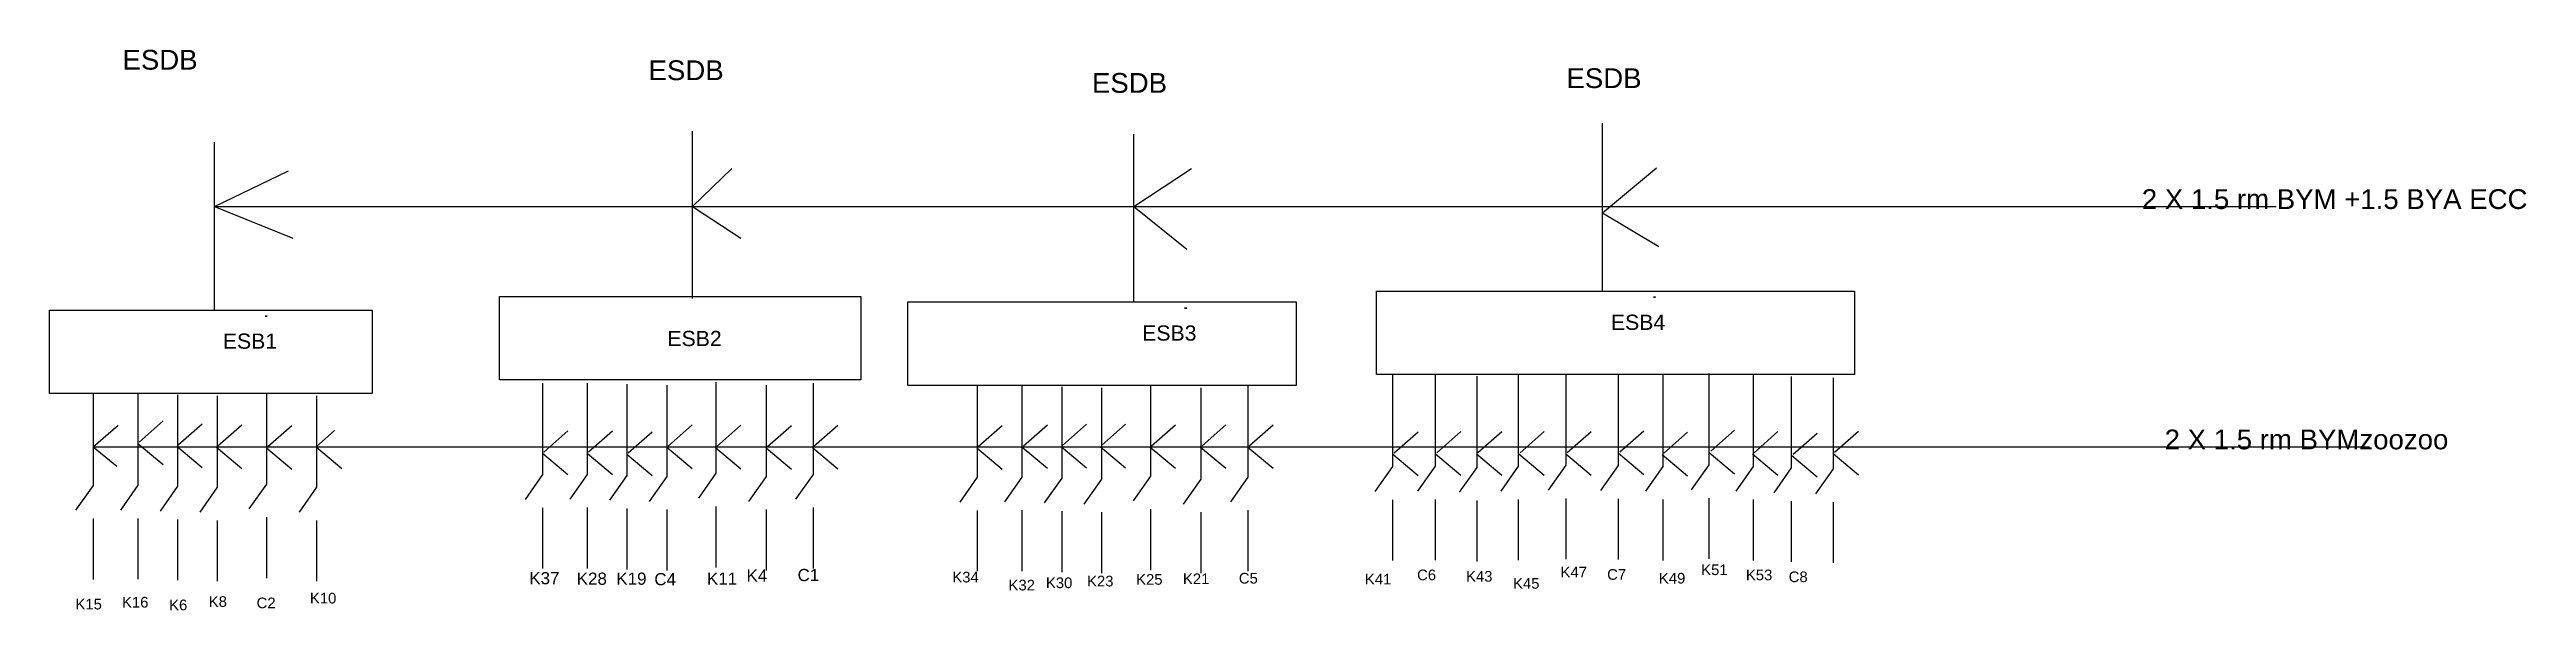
# Model space of a CAD drawing. Header units: millimetres. Extents: x 3331 to 11481, y 854 to 2698.
import ezdxf

# ---------------------------------------------------------------- set-up
doc = ezdxf.new("R2010")
doc.units = ezdxf.units.MM
doc.styles.get("Standard").update_dxf_attribs({"font": 'arial.ttf'})

msp = doc.modelspace()

# ---------------------------------------------------------------- linework, layer by layer
for p, q in [((8440.7, 1906.1), (8440.7, 2456.1)), ((3873.6, 1844.2), (3873.6, 2394.2)), ((5446.8, 1879.7), (5446.8, 2429.7)), ((6898.5, 1870.8), (6898.5, 2420.8)), ((3873.6, 2182.1), (4116.9, 2300.2)), ((5446.8, 2182.1), (5576, 2307.6)), ((6898.5, 2182.1), (7087.7, 2307.6)), ((8440.7, 2162), (8618.3, 2309.7)), ((3873.6, 2182.1), (10657.4, 2182.1)), ((3873.6, 2182.1), (4131.7, 2078.7)), ((3873.6, 2119.7), (3873.6, 2182.1)), ((5446.8, 2182.1), (5605.6, 2078.7)), ((6898.5, 2182.1), (7072.9, 2041.8)), ((8440.7, 2162), (8625.7, 2051.2)), ((8319.3, 1631.7), (8319.3, 1331.7)), ((8491.7, 1630.8), (8491.7, 1330.8)), ((8790.3, 1633.2), (8790.3, 1333.2)), ((3474.3, 1565.7), (3474.3, 1265.7)), ((3621.3, 1566.3), (3621.3, 1266.3)), ((3752, 1562.9), (3752, 1262.9)), ((3882.8, 1559.5), (3882.8, 1259.5)), ((4044.5, 1569.8), (4044.5, 1269.8)), ((4209.7, 1559.5), (4209.7, 1259.5)), ((4952.9, 1601.2), (4952.9, 1301.2)), ((5099.9, 1601.8), (5099.9, 1301.8)), ((5230.6, 1598.4), (5230.6, 1298.4)), ((5361.4, 1595), (5361.4, 1295)), ((5523.1, 1605.3), (5523.1, 1305.3)), ((5688.3, 1595), (5688.3, 1295)), ((5843.1, 1601.8), (5843.1, 1301.8)), ((6383.4, 1592.4), (6383.4, 1292.4)), ((6530.4, 1593), (6530.4, 1293)), ((6661.2, 1589.5), (6661.2, 1289.5)), ((6791.9, 1586.1), (6791.9, 1286.1)), ((6953.6, 1596.4), (6953.6, 1296.4)), ((7118.8, 1586.1), (7118.8, 1286.1)), ((7273.6, 1593), (7273.6, 1293)), ((7749.1, 1627.6), (7749.1, 1327.6)), ((7889.6, 1628.3), (7889.6, 1328.3)), ((8026.8, 1624.8), (8026.8, 1324.8)), ((8163.5, 1628.3), (8163.5, 1328.3)), ((8639.3, 1628.2), (8639.3, 1328.2)), ((8936.6, 1628.2), (8936.6, 1328.2)), ((9061.7, 1623.4), (9061.7, 1323.4)), ((9199.3, 1619.7), (9199.3, 1319.7)), ((3625.9, 1407.9), (3704.7, 1477.3)), ((3754.4, 1398.9), (3833.2, 1468.3)), ((3474.3, 1391.9), (3556.7, 1463.5)), ((3474.3, 1391.9), (10964.5, 1391.9)), ((3474.3, 1391.9), (3552.1, 1329.1)), ((3621.3, 1403.8), (3704.7, 1333.8)), ((3749.8, 1394.8), (3833.2, 1324.8)), ((3879.7, 1391.1), (3963.1, 1321.1)), ((3884.3, 1395.2), (3963.1, 1464.7)), ((4044.2, 1389.3), (4127.6, 1319.3)), ((4048.8, 1393.4), (4127.6, 1462.8)), ((4207.9, 1391.9), (4268.5, 1445.9)), ((4208.8, 1391.1), (4292.2, 1321.1)), ((4957.5, 1375.3), (5036.3, 1444.8)), ((5104.5, 1375.9), (5183.3, 1445.4)), ((5235.2, 1372.5), (5314, 1442)), ((5361.5, 1390.9), (5444.9, 1320.8)), ((5366.1, 1394.9), (5444.9, 1464.4)), ((5522.2, 1389.9), (5605.6, 1319.8)), ((5526.8, 1393.9), (5605.6, 1463.4)), ((5688.4, 1389.2), (5771.8, 1319.1)), ((5693, 1393.2), (5771.8, 1462.7)), ((5841.4, 1390.1), (5924.8, 1320.1)), ((5846, 1394.2), (5924.8, 1463.6)), ((6381.8, 1389.3), (6465.2, 1319.2)), ((6386.4, 1393.3), (6465.2, 1462.8)), ((6530.8, 1391.7), (6614.2, 1321.7)), ((6535.4, 1395.8), (6614.2, 1465.2)), ((6659.1, 1392.9), (6742.5, 1322.9)), ((6663.7, 1397), (6742.5, 1466.5)), ((6787.3, 1392.9), (6870.7, 1322.9)), ((6791.9, 1397), (6870.7, 1466.5)), ((6952.2, 1391.7), (7035.6, 1321.7)), ((6956.8, 1395.8), (7035.6, 1465.2)), ((7118.3, 1391.7), (7201.7, 1321.7)), ((7122.9, 1395.8), (7201.7, 1465.2)), ((7273.5, 1391.7), (7356.9, 1321.7)), ((7278.1, 1395.8), (7356.9, 1465.2)), ((7755.4, 1372.4), (7834.2, 1441.8)), ((7895.8, 1373), (7974.6, 1442.5)), ((8030.6, 1373.6), (8109.4, 1443.1)), ((8169.7, 1373), (8248.5, 1442.5)), ((8324.5, 1373.6), (8403.3, 1443.1)), ((8497.9, 1375.5), (8576.7, 1444.9)), ((8641.9, 1371.1), (8720.7, 1440.6)), ((8796.5, 1377.9), (8875.3, 1447.4)), ((8939, 1373.1), (9017.8, 1442.6)), ((9067.9, 1368.1), (9146.7, 1437.5)), ((9204, 1374.5), (9282.8, 1444)), ((4952.9, 1371.3), (5036.3, 1301.2)), ((5099.9, 1371.9), (5183.3, 1301.8)), ((5230.6, 1368.4), (5314, 1298.4)), ((5523.1, 1305.3), (5465.6, 1223.5)), ((7749.1, 1327.6), (7691.6, 1245.8)), ((7750.8, 1368.3), (7834.2, 1298.3)), ((7889.6, 1328.3), (7832.1, 1246.5)), ((7891.2, 1368.9), (7974.6, 1298.9)), ((8026.8, 1324.8), (7969.3, 1243)), ((8026, 1369.5), (8109.4, 1299.5)), ((8163.5, 1328.3), (8106, 1246.5)), ((8165.1, 1368.9), (8248.5, 1298.9)), ((8319.3, 1331.7), (8261.8, 1249.9)), ((8319.9, 1369.5), (8403.3, 1299.5)), ((8491.7, 1330.8), (8434.2, 1249)), ((8493.3, 1371.4), (8576.7, 1301.4)), ((8639.3, 1328.2), (8581.8, 1246.4)), ((8637.3, 1367.1), (8720.7, 1297)), ((8790.3, 1333.2), (8732.7, 1251.4)), ((8791.9, 1373.9), (8875.3, 1303.8)), ((8936.6, 1328.2), (8879.1, 1246.4)), ((8934.4, 1369.1), (9017.8, 1299)), ((9061.7, 1323.4), (9004.2, 1241.6)), ((9063.4, 1364), (9146.7, 1294)), ((9199.3, 1319.7), (9141.8, 1237.9)), ((9199.4, 1370.5), (9282.8, 1300.4)), ((3474.3, 1265.7), (3416.8, 1183.9)), ((3621.3, 1266.3), (3563.8, 1184.5)), ((3752, 1262.9), (3694.5, 1181.1)), ((3882.8, 1259.5), (3825.3, 1177.7)), ((4044.5, 1269.8), (3987, 1188)), ((4209.7, 1259.5), (4152.1, 1177.7)), ((4952.9, 1301.2), (4895.4, 1219.4)), ((5099.9, 1301.8), (5042.4, 1220)), ((5230.6, 1298.4), (5173.1, 1216.6)), ((5361.4, 1295), (5303.9, 1213.1)), ((5688.3, 1295), (5630.7, 1213.1)), ((5843.1, 1301.8), (5785.6, 1220)), ((6383.4, 1292.4), (6325.9, 1210.6)), ((6530.4, 1293), (6472.9, 1211.2)), ((6661.2, 1289.5), (6603.6, 1207.7)), ((6791.9, 1286.1), (6734.4, 1204.3)), ((6953.6, 1296.4), (6896.1, 1214.6)), ((7118.8, 1286.1), (7061.3, 1204.3)), ((7273.6, 1293), (7216.1, 1211.2)), ((8319.3, 1222.6), (8319.3, 1022.6)), ((8790.3, 1224.1), (8790.3, 1024.1)), ((3474.3, 1156.6), (3474.3, 956.6)), ((3621.3, 1157.2), (3621.3, 957.2)), ((3752, 1153.8), (3752, 953.8)), ((3882.8, 1150.3), (3882.8, 950.3)), ((4044.5, 1160.7), (4044.5, 960.7)), ((4209.7, 1150.3), (4209.7, 950.3)), ((4952.9, 1192.1), (4952.9, 992.1)), ((5099.9, 1192.7), (5099.9, 992.7)), ((5230.6, 1189.3), (5230.6, 989.3)), ((5361.4, 1185.8), (5361.4, 985.8)), ((5523.1, 1196.1), (5523.1, 996.1)), ((5688.3, 1185.8), (5688.3, 985.8)), ((5843.1, 1192.7), (5843.1, 992.7)), ((6383.4, 1183.2), (6383.4, 983.2)), ((6530.4, 1183.8), (6530.4, 983.8)), ((6661.2, 1180.4), (6661.2, 980.4)), ((6791.9, 1177), (6791.9, 977)), ((6953.6, 1187.3), (6953.6, 987.3)), ((7118.8, 1177), (7118.8, 977)), ((7273.6, 1183.8), (7273.6, 983.8)), ((7749.1, 1218.5), (7749.1, 1018.5)), ((7889.6, 1219.2), (7889.6, 1019.2)), ((8026.8, 1215.7), (8026.8, 1015.7)), ((8163.5, 1219.2), (8163.5, 1019.2)), ((8491.7, 1221.6), (8491.7, 1021.6)), ((8639.3, 1219.1), (8639.3, 1019.1)), ((8936.6, 1219.1), (8936.6, 1019.1)), ((9061.7, 1214.2), (9061.7, 1014.2)), ((9199.3, 1210.6), (9199.3, 1010.6))]:
    msp.add_line(p, q)
for points in [[(4810.8, 1886.8), (6000.3, 1886.8), (6000.3, 1612.4), (4810.8, 1612.4)], [(7696.9, 1904), (9269.9, 1904), (9269.9, 1629.6), (7696.9, 1629.6)], [(8607.8, 1883.9), (8614.5, 1883.9), (8614.5, 1883.9), (8607.8, 1883.9)], [(3330.8, 1842.1), (4392.1, 1842.1), (4392.1, 1567.7), (3330.8, 1567.7)], [(4040.7, 1822), (4047.4, 1822), (4047.4, 1822), (4040.7, 1822)], [(6154.6, 1868.7), (7432.9, 1868.7), (7432.9, 1594.3), (6154.6, 1594.3)], [(7065.6, 1848.6), (7072.3, 1848.6), (7072.3, 1848.6), (7065.6, 1848.6)]]:
    msp.add_lwpolyline(points, close=True)

# ---------------------------------------------------------------- texts
for s, height, p in [('ESDB', 65, (3570.9, 2632.4)), ('ESDB', 65, (5301.7, 2597.9)), ('ESDB', 65, (6760.5, 2556.3)), ('ESDB', 65, (8321.8, 2571.9)), ('2 X 1.5 rm BYM +1.5 BYA ECC', 65, (10214.9, 2174.3)), ('ESB4', 50, (8468.2, 1776.8)), ('ESB1', 50, (3901.1, 1714.9)), ('ESB2', 50, (5363.8, 1723.5)), ('ESB3', 50, (6926, 1741.5)), ('2 X 1.5 rm BYMzoozoo', 65, (10290, 1384.2)), ('K37', 40, (4909.3, 940.6)), ('K28', 40, (5065.3, 938.9)), ('K19', 40, (5195.6, 938.9)), ('K11', 40, (5493.8, 938.9)), ('K4', 40, (5624.1, 949.1)), ('C1', 40, (5792.1, 950.9)), ('K34', 35, (6301.2, 946.5)), ('C5', 35, (7244, 942.8)), ('C6', 35, (7830.5, 953.7)), ('K43', 35, (7991.5, 949.1)), ('K47', 35, (8302.5, 963)), ('C7', 35, (8455.7, 955.2)), ('K49', 35, (8626, 942.9)), ('K51', 35, (8765.3, 970.7)), ('K53', 35, (8912.3, 953.7)), ('C8', 35, (9053.1, 947.5)), ('K16', 35, (3569.2, 864)), ('K8', 35, (3854.7, 866.2)), ('C2', 35, (4012.1, 861.7)), ('K10', 35, (4187.5, 877.5)), ('C4', 40, (5320.7, 937.2)), ('K32', 35, (6486.2, 920.2)), ('K30', 35, (6609.2, 927.8)), ('K23', 35, (6744.5, 933.4)), ('K25', 35, (6906, 939)), ('K21', 35, (7060, 940.9)), ('K41', 35, (7658.7, 939.8)), ('K45', 35, (8146.2, 925.9)), ('K15', 35, (3416.2, 857.7)), ('K6', 35, (3724.3, 855))]:
    msp.add_text(s, height=height).set_placement(p)

doc.saveas('drawing.dxf')
